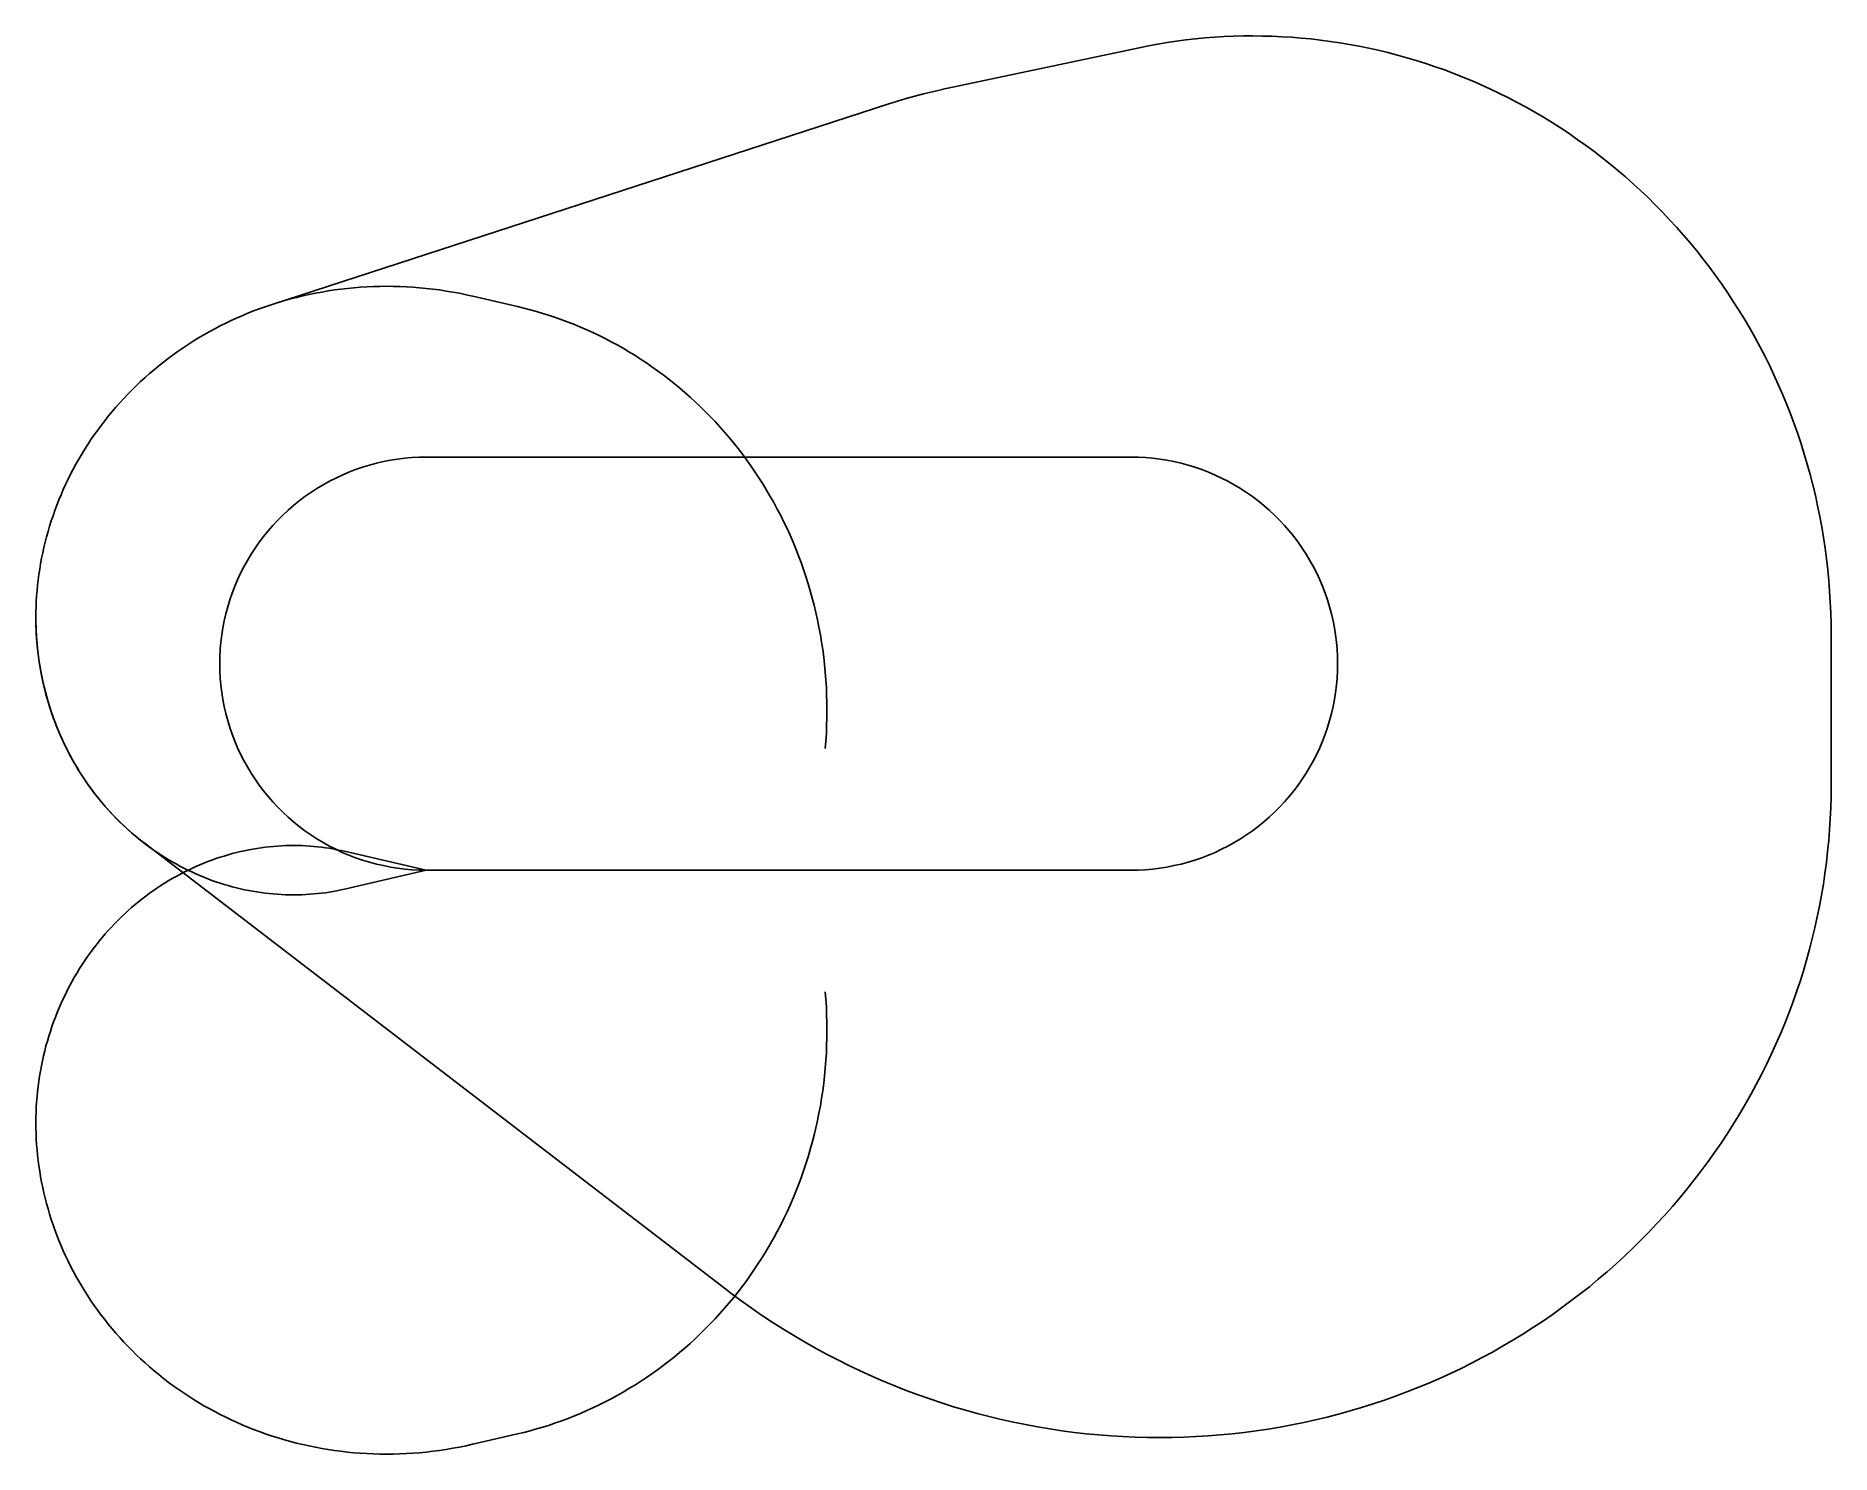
# Model space of a CAD drawing. Header units: metres. Extents: x -6012 to 21635, y -8992 to 12848.
import ezdxf

# ---------------------------------------------------------------- set-up
doc = ezdxf.new("R2010")
doc.units = ezdxf.units.M

msp = doc.modelspace()

# ---------------------------------------------------------------- linework, layer by layer
at = {"layer": 'NorminalTrack', "color": 1}
msp.add_lwpolyline([(0, 0), (0, 0), (-111, 2), (-222, 8), (-332, 17), (-443, 31), (-552, 48), (-661, 70), (-769, 94), (-877, 123), (-983, 156), (-1088, 192), (-1191, 232), (-1294, 275), (-1394, 322), (-1493, 372), (-1590, 426), (-1685, 483), (-1779, 544), (-1869, 607), (-1958, 674), (-2044, 744), (-2128, 817), (-2209, 893), (-2288, 971), (-2364, 1052), (-2436, 1136), (-2506, 1222), (-2573, 1311), (-2637, 1402), (-2697, 1495), (-2754, 1590), (-2808, 1687), (-2859, 1786), (-2906, 1887), (-2949, 1989), (-2989, 2093), (-3025, 2198), (-3057, 2304), (-3086, 2411), (-3111, 2519), (-3132, 2628), (-3150, 2738), (-3163, 2848), (-3173, 2959), (-3179, 3070), (-3181, 3181), (-3179, 3291), (-3173, 3402), (-3163, 3513), (-3150, 3623), (-3132, 3733), (-3111, 3842), (-3086, 3950), (-3057, 4057), (-3025, 4163), (-2989, 4268), (-2949, 4372), (-2906, 4474), (-2859, 4575), (-2808, 4674), (-2754, 4771), (-2697, 4866), (-2637, 4959), (-2573, 5050), (-2506, 5139), (-2436, 5225), (-2364, 5309), (-2288, 5390), (-2209, 5468), (-2128, 5544), (-2044, 5617), (-1958, 5687), (-1869, 5754), (-1779, 5817), (-1685, 5878), (-1590, 5935), (-1493, 5989), (-1394, 6039), (-1294, 6086), (-1191, 6129), (-1088, 6169), (-983, 6205), (-877, 6238), (-769, 6267), (-661, 6292), (-552, 6313), (-443, 6330), (-332, 6344), (-222, 6353), (-111, 6359), (0, 6361), (0, 6361), (10854, 6361), (10854, 6361), (10965, 6359), (11076, 6353), (11187, 6344), (11297, 6330), (11406, 6313), (11515, 6292), (11624, 6267), (11731, 6238), (11837, 6205), (11942, 6169), (12046, 6129), (12148, 6086), (12248, 6039), (12347, 5989), (12444, 5935), (12540, 5878), (12633, 5817), (12724, 5754), (12812, 5687), (12899, 5617), (12982, 5544), (13064, 5468), (13142, 5390), (13218, 5309), (13291, 5225), (13360, 5139), (13427, 5050), (13491, 4959), (13551, 4866), (13609, 4771), (13662, 4674), (13713, 4575), (13760, 4474), (13803, 4372), (13843, 4268), (13879, 4163), (13911, 4057), (13940, 3950), (13965, 3842), (13986, 3733), (14004, 3623), (14017, 3513), (14027, 3402), (14033, 3291), (14035, 3181), (14033, 3070), (14027, 2959), (14017, 2848), (14004, 2738), (13986, 2628), (13965, 2519), (13940, 2411), (13911, 2304), (13879, 2198), (13843, 2093), (13803, 1989), (13760, 1887), (13713, 1786), (13662, 1687), (13609, 1590), (13551, 1495), (13491, 1402), (13427, 1311), (13360, 1222), (13291, 1136), (13218, 1052), (13142, 971), (13064, 893), (12982, 817), (12899, 744), (12812, 674), (12724, 607), (12633, 544), (12540, 483), (12444, 426), (12347, 372), (12248, 322), (12148, 275), (12046, 232), (11942, 192), (11837, 156), (11731, 123), (11624, 94), (11515, 70), (11406, 48), (11297, 31), (11187, 17), (11076, 8), (10965, 2), (10854, 0), (0, 0)], dxfattribs=at)
at = {"layer": 'WindSpiral', "color": 5}
for points in [[(0, 0), (-1259, -291), (-1317, -304), (-1376, -316), (-1435, -327), (-1494, -337), (-1553, -346), (-1613, -354), (-1674, -361), (-1734, -366), (-1795, -371), (-1857, -375), (-1918, -378), (-1980, -379), (-2042, -380), (-2104, -379), (-2167, -378), (-2229, -375), (-2292, -371), (-2355, -366), (-2418, -360), (-2481, -353), (-2544, -345), (-2608, -335), (-2671, -325), (-2734, -313), (-2798, -300), (-2861, -286), (-2924, -271), (-2988, -255), (-3051, -237), (-3114, -218), (-3177, -199), (-3239, -178), (-3302, -156), (-3364, -132), (-3427, -108), (-3489, -82), (-3550, -55), (-3612, -27), (-3673, 2), (-3734, 32), (-3794, 64), (-3854, 96), (-3914, 130), (-3973, 165), (-4032, 201), (-4090, 238), (-4148, 276), (-4206, 316), (-4263, 356), (-4319, 398), (-4375, 441), (-4430, 485), (-4485, 530), (-4539, 576), (-4592, 623), (-4645, 671), (-4696, 720), (-4748, 771), (-4798, 822), (-4848, 875), (-4897, 928), (-4945, 982), (-4993, 1038), (-5039, 1094), (-5085, 1152), (-5130, 1210), (-5174, 1269), (-5217, 1330), (-5259, 1391), (-5300, 1453), (-5340, 1516), (-5379, 1580), (-5417, 1644), (-5454, 1710), (-5490, 1776), (-5525, 1844), (-5559, 1912), (-5592, 1980), (-5624, 2050), (-5655, 2120), (-5684, 2191), (-5712, 2263), (-5739, 2335), (-5765, 2408), (-5790, 2482), (-5813, 2556), (-5836, 2631), (-5857, 2707), (-5876, 2783), (-5895, 2860), (-5912, 2937), (-5928, 3015), (-5942, 3093), (-5955, 3171), (-5967, 3250), (-5978, 3330), (-5987, 3410), (-5995, 3490), (-6001, 3570), (-6006, 3651), (-6009, 3732), (-6012, 3814), (-6012, 3895), (-6012, 3977), (-6010, 4059), (-6006, 4142), (-6001, 4224), (-5995, 4307), (-5987, 4389), (-5977, 4472), (-5966, 4555), (-5954, 4637), (-5940, 4720), (-5925, 4803), (-5908, 4885), (-5890, 4968), (-5870, 5050), (-5849, 5132), (-5826, 5214), (-5802, 5296), (-5776, 5378), (-5749, 5459), (-5720, 5540), (-5690, 5621), (-5658, 5702), (-5625, 5782), (-5591, 5861), (-5555, 5941), (-5517, 6020), (-5478, 6098), (-5437, 6176), (-5395, 6253), (-5352, 6330), (-5307, 6406), (-5261, 6482), (-5213, 6557), (-5164, 6631), (-5113, 6705), (-5061, 6778), (-5008, 6850), (-4953, 6921), (-4897, 6992), (-4840, 7062), (-4781, 7130), (-4721, 7198), (-4659, 7266), (-4597, 7332), (-4532, 7397), (-4467, 7461), (-4400, 7525), (-4332, 7587), (-4263, 7648), (-4193, 7708), (-4121, 7767), (-4049, 7825), (-3975, 7882), (-3899, 7938), (-3823, 7992), (-3746, 8045), (-3667, 8097), (-3588, 8148), (-3507, 8197), (-3426, 8246), (-3343, 8292), (-3259, 8338), (-3175, 8382), (-3089, 8425), (-3003, 8466), (-2915, 8506), (-2827, 8544), (-2738, 8581), (-2648, 8617), (-2557, 8651), (-2465, 8683), (-2373, 8714), (-2373, 8714), (7125, 11803), (7256, 11845), (7389, 11884), (7522, 11921), (7656, 11956), (7791, 11988), (7927, 12018), (7934, 12020), (10979, 12665), (11122, 12694), (11265, 12721), (11409, 12745), (11554, 12766), (11700, 12786), (11846, 12802), (11992, 12816), (12139, 12828), (12287, 12837), (12434, 12843), (12582, 12847), (12731, 12848), (12879, 12846), (13028, 12843), (13177, 12836), (13325, 12827), (13474, 12815), (13623, 12801), (13772, 12783), (13921, 12764), (14069, 12741), (14218, 12717), (14366, 12689), (14514, 12659), (14661, 12626), (14808, 12591), (14955, 12553), (15101, 12512), (15247, 12469), (15392, 12423), (15536, 12374), (15680, 12323), (15823, 12270), (15966, 12214), (16107, 12155), (16248, 12094), (16388, 12030), (16527, 11963), (16665, 11895), (16802, 11823), (16937, 11749), (17072, 11673), (17206, 11594), (17338, 11513), (17469, 11430), (17599, 11344), (17727, 11255), (17854, 11164), (17980, 11071), (18104, 10976), (18227, 10878), (18348, 10778), (18467, 10676), (18585, 10572), (18701, 10465), (18816, 10357), (18928, 10246), (19039, 10133), (19148, 10018), (19255, 9901), (19361, 9781), (19464, 9660), (19565, 9537), (19665, 9412), (19762, 9285), (19857, 9157), (19950, 9026), (20041, 8894), (20129, 8760), (20216, 8624), (20300, 8487), (20382, 8348), (20461, 8207), (20538, 8065), (20613, 7921), (20685, 7776), (20755, 7629), (20822, 7481), (20887, 7332), (20950, 7181), (21009, 7029), (21067, 6876), (21121, 6721), (21173, 6566), (21222, 6409), (21269, 6251), (21313, 6093), (21354, 5933), (21393, 5773), (21428, 5611), (21461, 5449), (21491, 5286), (21519, 5122), (21543, 4958), (21565, 4793), (21583, 4628), (21599, 4462), (21612, 4295), (21622, 4128), (21630, 3961), (21634, 3793), (21635, 3631), (21635, 1297), (21634, 1129), (21629, 961), (21622, 793), (21612, 624), (21598, 456), (21582, 287), (21563, 119), (21541, -49), (21516, -217), (21488, -385), (21457, -552), (21423, -720), (21386, -886), (21346, -1052), (21303, -1218), (21257, -1383), (21208, -1548), (21157, -1712), (21102, -1875), (21045, -2037), (20984, -2199), (20921, -2360), (20855, -2519), (20786, -2678), (20714, -2836), (20639, -2992), (20562, -3148), (20481, -3302), (20398, -3455), (20312, -3607), (20224, -3758), (20132, -3907), (20038, -4055), (19941, -4201), (19842, -4345), (19740, -4488), (19635, -4630), (19528, -4770), (19418, -4908), (19306, -5044), (19191, -5179), (19074, -5311), (18954, -5442), (18832, -5571), (18707, -5697), (18580, -5822), (18451, -5945), (18320, -6065), (18186, -6184), (18050, -6300), (17912, -6414), (17771, -6525), (17629, -6634), (17485, -6741), (17338, -6846), (17190, -6948), (17039, -7047), (16887, -7144), (16733, -7239), (16577, -7331), (16419, -7420), (16260, -7506), (16099, -7590), (15936, -7671), (15772, -7750), (15606, -7825), (15438, -7898), (15269, -7968), (15099, -8035), (14928, -8099), (14755, -8160), (14581, -8219), (14405, -8274), (14229, -8326), (14051, -8376), (13873, -8422), (13693, -8465), (13513, -8505), (13331, -8542), (13149, -8576), (12966, -8606), (12782, -8634), (12598, -8658), (12413, -8679), (12227, -8697), (12041, -8712), (11855, -8723), (11668, -8731), (11480, -8736), (11293, -8738), (11105, -8736), (10917, -8731), (10729, -8723), (10541, -8711), (10353, -8697), (10165, -8678), (9977, -8657), (9790, -8632), (9602, -8604), (9415, -8573), (9228, -8538), (9042, -8500), (8856, -8459), (8671, -8415), (8486, -8367), (8302, -8316), (8119, -8262), (7936, -8204), (7754, -8143), (7573, -8079), (7393, -8012), (7214, -7941), (7037, -7868), (6860, -7791), (6684, -7711), (6510, -7628), (6337, -7541), (6165, -7452), (5994, -7359), (5826, -7264), (5658, -7165), (5492, -7064), (5328, -6959), (5165, -6851), (5005, -6741), (4846, -6627), (4688, -6511), (4612, -6453), (-4347, 420), (-4403, 463), (-4458, 507), (-4512, 553), (-4566, 600), (-4619, 647), (-4671, 696), (-4723, 746), (-4774, 797), (-4824, 849), (-4873, 902), (-4922, 956), (-4969, 1011), (-5016, 1066), (-5063, 1123), (-5108, 1181), (-5152, 1240), (-5196, 1300), (-5238, 1361), (-5280, 1422), (-5320, 1485), (-5360, 1548), (-5399, 1613), (-5436, 1678), (-5473, 1744), (-5508, 1811), (-5543, 1878), (-5576, 1947), (-5609, 2016), (-5640, 2086), (-5670, 2156), (-5699, 2228), (-5726, 2300), (-5753, 2372), (-5778, 2446), (-5802, 2520), (-5825, 2595), (-5846, 2670), (-5867, 2746), (-5886, 2822), (-5904, 2899), (-5920, 2976), (-5935, 3054), (-5949, 3133), (-5962, 3211), (-5973, 3291), (-5983, 3370), (-5991, 3450), (-5998, 3531), (-6004, 3612), (-6008, 3693), (-6011, 3774), (-6012, 3855), (-6012, 3897)], [(0, 0), (-1259, -291), (-1317, -304), (-1376, -316), (-1435, -327), (-1494, -337), (-1553, -346), (-1613, -354), (-1674, -361), (-1734, -366), (-1795, -371), (-1857, -375), (-1918, -378), (-1980, -379), (-2042, -380), (-2104, -379), (-2167, -378), (-2229, -375), (-2292, -371), (-2355, -366), (-2418, -360), (-2481, -353), (-2544, -345), (-2608, -335), (-2671, -325), (-2734, -313), (-2798, -300), (-2861, -286), (-2924, -271), (-2988, -255), (-3051, -237), (-3114, -218), (-3177, -199), (-3239, -178), (-3302, -156), (-3364, -132), (-3427, -108), (-3489, -82), (-3550, -55), (-3612, -27), (-3673, 2), (-3734, 32), (-3794, 64), (-3854, 96), (-3914, 130), (-3973, 165), (-4032, 201), (-4090, 238), (-4148, 276), (-4206, 316), (-4263, 356), (-4319, 398), (-4375, 441), (-4430, 485), (-4485, 530), (-4539, 576), (-4592, 623), (-4645, 671), (-4696, 720), (-4748, 771), (-4798, 822), (-4848, 875), (-4897, 928), (-4945, 982), (-4993, 1038), (-5039, 1094), (-5085, 1152), (-5130, 1210), (-5174, 1269), (-5217, 1330), (-5259, 1391), (-5300, 1453), (-5340, 1516), (-5379, 1580), (-5417, 1644), (-5454, 1710), (-5490, 1776), (-5525, 1844), (-5559, 1912), (-5592, 1980), (-5624, 2050), (-5655, 2120), (-5684, 2191), (-5712, 2263), (-5739, 2335), (-5765, 2408), (-5790, 2482), (-5813, 2556), (-5836, 2631), (-5857, 2707), (-5876, 2783), (-5895, 2860), (-5912, 2937), (-5928, 3015), (-5942, 3093), (-5955, 3171), (-5967, 3250), (-5978, 3330), (-5987, 3410), (-5995, 3490), (-6001, 3570), (-6006, 3651), (-6009, 3732), (-6012, 3814), (-6012, 3895), (-6012, 3977), (-6010, 4059), (-6006, 4142), (-6001, 4224), (-5995, 4307), (-5987, 4389), (-5977, 4472), (-5966, 4555), (-5954, 4637), (-5940, 4720), (-5925, 4803), (-5908, 4885), (-5890, 4968), (-5870, 5050), (-5849, 5132), (-5826, 5214), (-5802, 5296), (-5776, 5378), (-5749, 5459), (-5720, 5540), (-5690, 5621), (-5658, 5702), (-5625, 5782), (-5591, 5861), (-5555, 5941), (-5517, 6020), (-5478, 6098), (-5437, 6176), (-5395, 6253), (-5352, 6330), (-5307, 6406), (-5261, 6482), (-5213, 6557), (-5164, 6631), (-5113, 6705), (-5061, 6778), (-5008, 6850), (-4953, 6921), (-4897, 6992), (-4840, 7062), (-4781, 7130), (-4721, 7198), (-4659, 7266), (-4597, 7332), (-4532, 7397), (-4467, 7461), (-4400, 7525), (-4332, 7587), (-4263, 7648), (-4193, 7708), (-4121, 7767), (-4049, 7825), (-3975, 7882), (-3899, 7938), (-3823, 7992), (-3746, 8045), (-3667, 8097), (-3588, 8148), (-3507, 8197), (-3426, 8246), (-3343, 8292), (-3259, 8338), (-3175, 8382), (-3089, 8425), (-3003, 8466), (-2915, 8506), (-2827, 8544), (-2738, 8581), (-2648, 8617), (-2557, 8651), (-2465, 8683), (-2373, 8714), (-2280, 8743), (-2186, 8771), (-2092, 8797), (-1997, 8822), (-1901, 8845), (-1805, 8866), (-1708, 8886), (-1610, 8904), (-1512, 8921), (-1414, 8935), (-1315, 8949), (-1215, 8960), (-1116, 8970), (-1016, 8977), (-915, 8984), (-814, 8988), (-713, 8991), (-612, 8992), (-510, 8991), (-409, 8988), (-307, 8984), (-205, 8978), (-103, 8970), (-1, 8960), (101, 8948), (204, 8935), (306, 8919), (408, 8902), (510, 8884), (612, 8863), (713, 8840), (717, 8839), (1404, 8681), (1503, 8657), (1601, 8631), (1699, 8604), (1797, 8575), (1895, 8544), (1992, 8512), (2089, 8477), (2186, 8441), (2282, 8403), (2377, 8364), (2473, 8322), (2567, 8279), (2661, 8234), (2754, 8188), (2847, 8139), (2939, 8089), (3031, 8038), (3121, 7984), (3211, 7929), (3300, 7872), (3389, 7814), (3476, 7754), (3563, 7692), (3648, 7628), (3733, 7563), (3817, 7497), (3899, 7429), (3981, 7359), (4062, 7287), (4141, 7215), (4219, 7140), (4297, 7064), (4373, 6987), (4448, 6908), (4521, 6828), (4593, 6746), (4664, 6663), (4734, 6578), (4802, 6492), (4869, 6405), (4935, 6316), (4999, 6226), (5062, 6135), (5123, 6042), (5183, 5949), (5241, 5854), (5297, 5757), (5352, 5660), (5406, 5562), (5458, 5462), (5508, 5362), (5556, 5260), (5603, 5157), (5648, 5053), (5691, 4949), (5733, 4843), (5773, 4736), (5811, 4629), (5847, 4521), (5881, 4412), (5914, 4302), (5944, 4191), (5973, 4080), (6000, 3968), (6025, 3855), (6048, 3741), (6069, 3627), (6088, 3513), (6106, 3398), (6121, 3282), (6134, 3166), (6145, 3050), (6154, 2933), (6161, 2815), (6166, 2698), (6169, 2580), (6170, 2462), (6169, 2344), (6166, 2225), (6161, 2106), (6154, 1988), (6145, 1873)], [(0, 0), (-1259, 291), (-1317, 304), (-1376, 316), (-1435, 327), (-1494, 337), (-1553, 346), (-1613, 354), (-1674, 361), (-1734, 366), (-1795, 371), (-1857, 375), (-1918, 378), (-1980, 379), (-2042, 380), (-2104, 379), (-2167, 378), (-2229, 375), (-2292, 371), (-2355, 366), (-2418, 360), (-2481, 353), (-2544, 345), (-2608, 335), (-2671, 325), (-2734, 313), (-2798, 300), (-2861, 286), (-2924, 271), (-2988, 255), (-3051, 237), (-3114, 218), (-3177, 199), (-3239, 178), (-3302, 156), (-3364, 132), (-3427, 108), (-3489, 82), (-3550, 55), (-3612, 27), (-3673, -2), (-3734, -32), (-3794, -64), (-3854, -96), (-3914, -130), (-3973, -165), (-4032, -201), (-4090, -238), (-4148, -276), (-4206, -316), (-4263, -356), (-4319, -398), (-4375, -441), (-4430, -485), (-4485, -530), (-4539, -576), (-4592, -623), (-4645, -671), (-4696, -720), (-4748, -771), (-4798, -822), (-4848, -875), (-4897, -928), (-4945, -982), (-4993, -1038), (-5039, -1094), (-5085, -1152), (-5130, -1210), (-5174, -1269), (-5217, -1330), (-5259, -1391), (-5300, -1453), (-5340, -1516), (-5379, -1580), (-5417, -1644), (-5454, -1710), (-5490, -1776), (-5525, -1844), (-5559, -1912), (-5592, -1980), (-5624, -2050), (-5655, -2120), (-5684, -2191), (-5712, -2263), (-5739, -2335), (-5765, -2408), (-5790, -2482), (-5813, -2556), (-5836, -2631), (-5857, -2707), (-5876, -2783), (-5895, -2860), (-5912, -2937), (-5928, -3015), (-5942, -3093), (-5955, -3171), (-5967, -3250), (-5978, -3330), (-5987, -3410), (-5995, -3490), (-6001, -3570), (-6006, -3651), (-6009, -3732), (-6012, -3814), (-6012, -3895), (-6012, -3977), (-6010, -4059), (-6006, -4142), (-6001, -4224), (-5995, -4307), (-5987, -4389), (-5977, -4472), (-5966, -4555), (-5954, -4637), (-5940, -4720), (-5925, -4803), (-5908, -4885), (-5890, -4968), (-5870, -5050), (-5849, -5132), (-5826, -5214), (-5802, -5296), (-5776, -5378), (-5749, -5459), (-5720, -5540), (-5690, -5621), (-5658, -5702), (-5625, -5782), (-5591, -5861), (-5555, -5941), (-5517, -6020), (-5478, -6098), (-5437, -6176), (-5395, -6253), (-5352, -6330), (-5307, -6406), (-5261, -6482), (-5213, -6557), (-5164, -6631), (-5113, -6705), (-5061, -6778), (-5008, -6850), (-4953, -6921), (-4897, -6992), (-4840, -7062), (-4781, -7130), (-4721, -7198), (-4659, -7266), (-4597, -7332), (-4532, -7397), (-4467, -7461), (-4400, -7525), (-4332, -7587), (-4263, -7648), (-4193, -7708), (-4121, -7767), (-4049, -7825), (-3975, -7882), (-3899, -7938), (-3823, -7992), (-3746, -8045), (-3667, -8097), (-3588, -8148), (-3507, -8197), (-3426, -8246), (-3343, -8292), (-3259, -8338), (-3175, -8382), (-3089, -8425), (-3003, -8466), (-2915, -8506), (-2827, -8544), (-2738, -8581), (-2648, -8617), (-2557, -8651), (-2465, -8683), (-2373, -8714), (-2280, -8743), (-2186, -8771), (-2092, -8797), (-1997, -8822), (-1901, -8845), (-1805, -8866), (-1708, -8886), (-1610, -8904), (-1512, -8921), (-1414, -8935), (-1315, -8949), (-1215, -8960), (-1116, -8970), (-1016, -8977), (-915, -8984), (-814, -8988), (-713, -8991), (-612, -8992), (-510, -8991), (-409, -8988), (-307, -8984), (-205, -8978), (-103, -8970), (-1, -8960), (101, -8948), (204, -8935), (306, -8919), (408, -8902), (510, -8884), (612, -8863), (713, -8840), (717, -8839), (1404, -8681), (1503, -8657), (1601, -8631), (1699, -8604), (1797, -8575), (1895, -8544), (1992, -8512), (2089, -8477), (2186, -8441), (2282, -8403), (2377, -8364), (2473, -8322), (2567, -8279), (2661, -8234), (2754, -8188), (2847, -8139), (2939, -8089), (3031, -8038), (3121, -7984), (3211, -7929), (3300, -7872), (3389, -7814), (3476, -7754), (3563, -7692), (3648, -7628), (3733, -7563), (3817, -7497), (3899, -7429), (3981, -7359), (4062, -7287), (4141, -7215), (4219, -7140), (4297, -7064), (4373, -6987), (4448, -6908), (4521, -6828), (4593, -6746), (4664, -6663), (4734, -6578), (4802, -6492), (4869, -6405), (4935, -6316), (4999, -6226), (5062, -6135), (5123, -6042), (5183, -5949), (5241, -5854), (5297, -5757), (5352, -5660), (5406, -5562), (5458, -5462), (5508, -5362), (5556, -5260), (5603, -5157), (5648, -5053), (5691, -4949), (5733, -4843), (5773, -4736), (5811, -4629), (5847, -4521), (5881, -4412), (5914, -4302), (5944, -4191), (5973, -4080), (6000, -3968), (6025, -3855), (6048, -3741), (6069, -3627), (6088, -3513), (6106, -3398), (6121, -3282), (6134, -3166), (6145, -3050), (6154, -2933), (6161, -2815), (6166, -2698), (6169, -2580), (6170, -2462), (6169, -2344), (6166, -2225), (6161, -2106), (6154, -1988), (6145, -1873)]]:
    msp.add_lwpolyline(points, dxfattribs=at)

doc.saveas('drawing.dxf')
